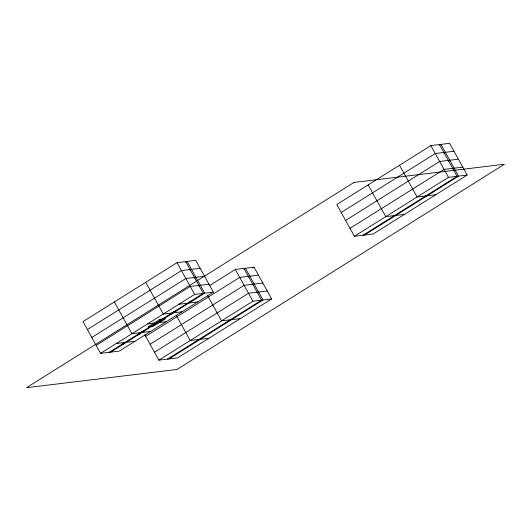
<?xml version="1.0" encoding="UTF-8"?>
<svg xmlns="http://www.w3.org/2000/svg" width="531" height="531" viewBox="0 0 531 531"><rect width="100%" height="100%" fill="white"/><g stroke="black" fill="none" stroke-linecap="round" stroke-linejoin="round"><path stroke-width="0.8" d="M109.233 352.305L203.28 293.358L185.684 261.61L177.042 262.659L82.995 321.607L100.591 353.347L119.322 351.084L213.369 292.136L195.773 260.396L187.124 261.438L185.737 262.314M87.396 329.545L181.443 270.598L200.174 268.328M190.131 270.246L191.525 269.376M91.79 337.477L185.837 278.529L204.568 276.266M194.532 278.184L195.926 277.308M96.191 345.415L190.237 286.468L208.968 284.198M198.933 286.116L200.326 285.247M363.045 235.233L457.091 176.285L439.495 144.545L430.853 145.594L336.807 204.541L354.403 236.282L373.134 234.018L467.174 175.064L449.584 143.324L440.936 144.372L439.542 145.248M100.591 353.347L194.638 294.4L213.369 292.136M209.553 285.618L235.326 269.463L243.975 268.414L261.571 300.154L167.524 359.102M110.674 352.126L204.72 293.178L187.124 261.438M244.021 269.117L245.415 268.241L254.057 267.193L271.653 298.94L177.606 357.887L158.875 360.151L144.883 334.902M341.207 212.473L435.254 153.525L453.978 151.262M252.663 268.069L254.057 267.193M145.68 336.342L239.727 277.394L258.458 275.131M443.943 153.18L445.336 152.304M248.422 277.049L249.816 276.18M345.601 220.411L439.648 161.464L458.379 159.194M150.081 344.28L244.127 285.333L262.858 283.069M448.343 161.119L449.737 160.243M252.816 284.988L254.21 284.112M350.002 228.343L444.049 169.396L462.78 167.132M154.481 352.212L248.521 293.265L267.252 291.001M452.737 169.05L454.131 168.181M257.216 292.92L258.61 292.05M354.403 236.282L448.449 177.334L467.174 175.064M158.875 360.151L252.922 301.203L271.653 298.94M364.485 235.06L458.532 176.113L440.936 144.372M168.964 358.929L263.011 299.982L245.415 268.241M435.832 194.718L417.1 196.981L399.504 165.241M404.483 214.365L385.752 216.635L368.156 184.888M178.96 304.223L187.609 303.181M189.049 303.002L197.691 301.96M182.02 311.783L163.289 314.047L145.693 282.306M147.611 323.877L153.897 323.113M159.526 322.436L166.342 321.607M240.304 318.587L221.573 320.85L207.581 295.601M150.671 331.43L131.94 333.7L114.344 301.96M116.262 343.524L124.911 342.475M126.351 342.303L134.993 341.26M208.955 338.234L190.224 340.504L176.232 315.255M430.853 145.594L448.449 177.334M235.326 269.463L252.922 301.203M177.042 262.659L194.638 294.4M122.196 344.247L122.077 344.566L123.278 343.816L122.196 344.247M124.719 343.039L123.524 343.789L124.719 343.039M137.688 334.537L137.569 334.855L138.77 334.105L137.688 334.537M140.211 333.329L139.016 334.079L140.211 333.329M141.492 332.154L141.372 332.472L142.573 331.722L141.492 332.154M143.994 330.959L142.793 331.709L143.994 330.959M169.615 314.531L169.489 314.85L170.69 314.093L169.615 314.531M172.137 313.317L170.936 314.073L172.137 313.317M173.418 312.148L173.292 312.46L174.493 311.71L173.418 312.148M175.92 310.947L174.719 311.704L175.92 310.947M188.956 302.404L188.83 302.723L190.032 301.973L188.956 302.404M191.459 301.21L190.257 301.96L191.459 301.21M353.965 182.452L26.55 387.676L177.035 369.47L504.45 164.245L353.965 182.452M159.964 319.31L147.83 326.917L153.459 326.233L165.592 318.633L159.964 319.31"/></g></svg>
